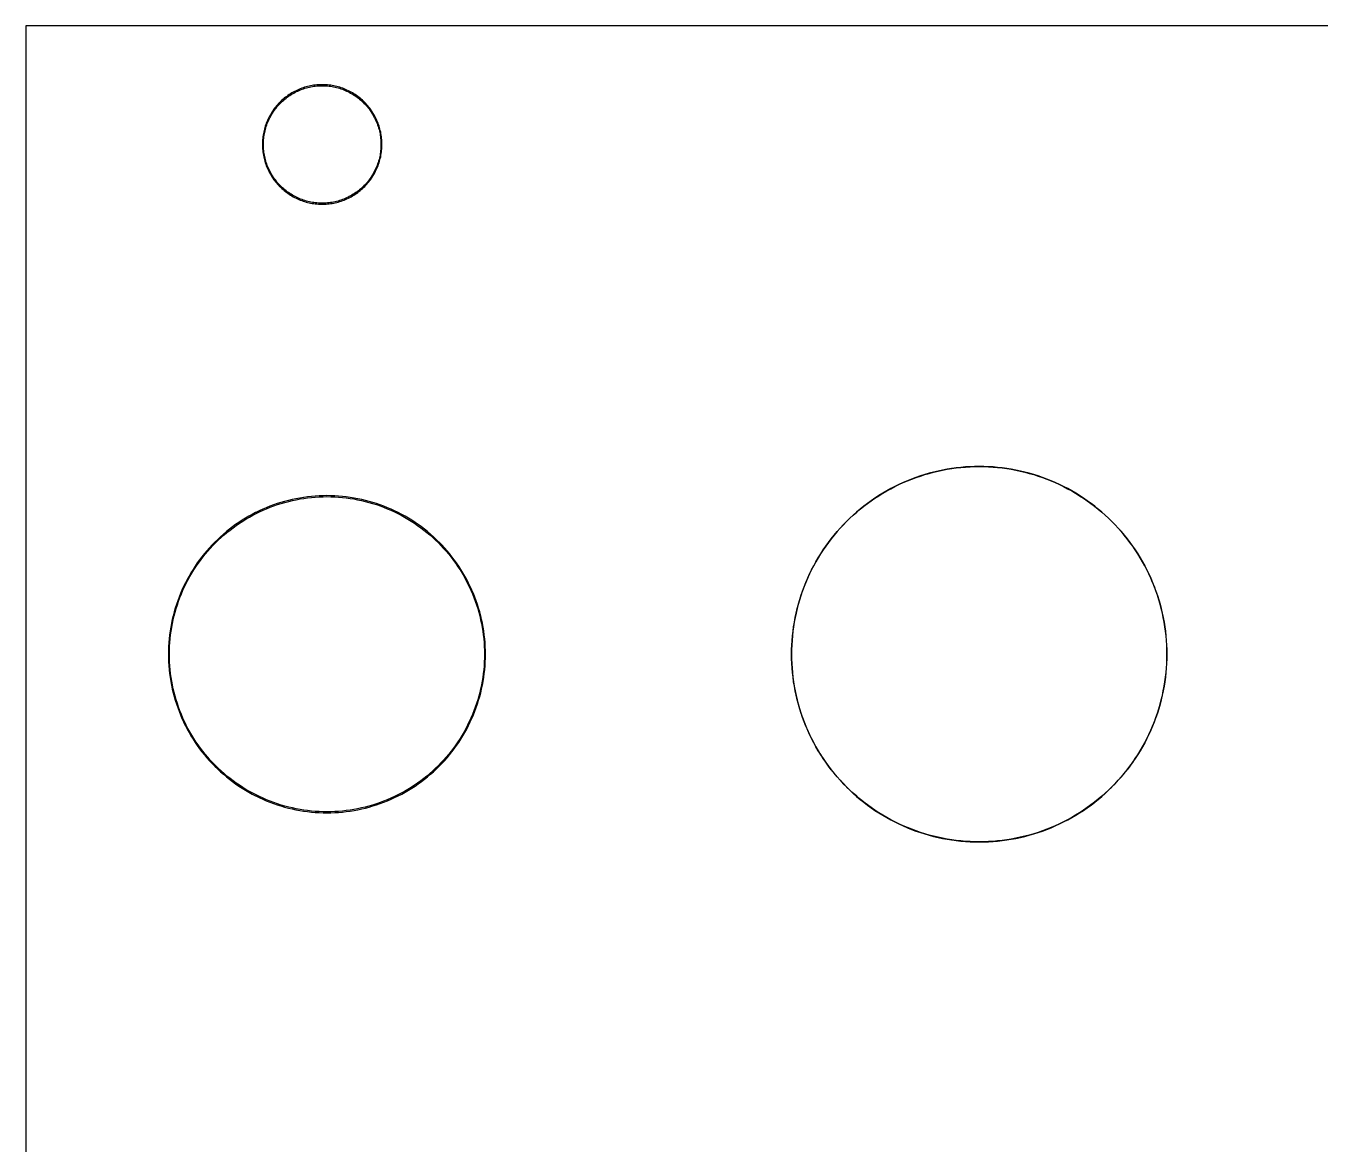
# Model space of a CAD drawing. Extents: x 2 to 124, y 0 to 129.
# Drawn here: x 2.36 to 35.12, y 100.52 to 128.82 of the extents above; entities that cross this region are included whole.
import ezdxf

# ---------------------------------------------------------------- set-up
doc = ezdxf.new("R2010")
doc.units = 0

msp = doc.modelspace()

# ---------------------------------------------------------------- linework, layer by layer
at = {"color": 5, "true_color": 0x0000ff}
msp.add_polyline3d([(123.94209, 0.3175, 0), (123.94209, 128.81762, 0), (2.36219, 128.81762, 0), (2.36219, 0.3175, 0), (123.94209, 0.3175, 0)], close=True, dxfattribs=at)
at = {"color": 34, "true_color": 0x008000}
for points in [[(2.3622, 0.3175, 0), (123.94209, 0.3175, 0), (123.94209, 128.81762, 0), (2.3622, 128.81762, 0), (2.3622, 0.3175, 0)], [(9.84275, 127.3302, 0), (9.80389, 127.32918, 0), (9.76503, 127.32715, 0), (9.72616, 127.3241, 0), (9.68756, 127.32004, 0), (9.64869, 127.31495, 0), (9.64476, 127.31433, 0), (9.60641, 127.30824, 0), (9.56805, 127.30113, 0), (9.52996, 127.29325, 0), (9.49211, 127.28411, 0), (9.45452, 127.2742, 0), (9.41718, 127.26328, 0), (9.3801, 127.25134, 0), (9.34327, 127.23839, 0), (9.30695, 127.22442, 0), (9.27088, 127.20969, 0), (9.23532, 127.19394, 0), (9.20001, 127.17743, 0), (9.16522, 127.1599, 0), (9.16168, 127.1581, 0), (9.12739, 127.13956, 0), (9.0936, 127.12025, 0), (9.06033, 127.09993, 0), (9.02755, 127.0791, 0), (8.99531, 127.05701, 0), (8.96355, 127.0344, 0), (8.93257, 127.01078, 0), (8.90234, 126.98639, 0), (8.87237, 126.96125, 0), (8.84341, 126.93559, 0), (8.81497, 126.90892, 0), (8.78728, 126.88149, 0), (8.78447, 126.87868, 0), (8.75755, 126.85049, 0), (8.73113, 126.82179, 0), (8.70573, 126.79232, 0), (8.68084, 126.76235, 0), (8.65696, 126.73162, 0), (8.63385, 126.70037, 0), (8.6115, 126.66837, 0), (8.59015, 126.63586, 0), (8.56933, 126.60284, 0), (8.54977, 126.56931, 0), (8.53072, 126.53527, 0), (8.51268, 126.50073, 0), (8.51089, 126.49719, 0), (8.49386, 126.46214, 0), (8.47761, 126.42658, 0), (8.46237, 126.39076, 0), (8.44815, 126.3547, 0), (8.43469, 126.31812, 0), (8.42224, 126.28104, 0), (8.41081, 126.24395, 0), (8.4004, 126.20636, 0), (8.391, 126.16877, 0), (8.38236, 126.13067, 0), (8.37473, 126.09231, 0), (8.36839, 126.05396, 0), (8.36777, 126.05004, 0), (8.36218, 126.01168, 0), (8.3576, 125.97282, 0), (8.35405, 125.93421, 0), (8.3515, 125.89535, 0), (8.34999, 125.85623, 0), (8.34948, 125.81737, 0), (8.34999, 125.77851, 0), (8.3515, 125.73939, 0), (8.35405, 125.70053, 0), (8.3576, 125.66192, 0), (8.36218, 125.62306, 0), (8.36777, 125.58471, 0), (8.36839, 125.58078, 0), (8.37473, 125.54243, 0), (8.38236, 125.50407, 0), (8.391, 125.46597, 0), (8.4004, 125.42838, 0), (8.41081, 125.39079, 0), (8.42224, 125.35371, 0), (8.43469, 125.31662, 0), (8.44815, 125.28005, 0), (8.46237, 125.24398, 0), (8.47761, 125.20816, 0), (8.49386, 125.1726, 0), (8.51089, 125.13755, 0), (8.51268, 125.13401, 0), (8.53072, 125.09947, 0), (8.54977, 125.06543, 0), (8.56933, 125.0319, 0), (8.59015, 124.99888, 0), (8.6115, 124.96637, 0), (8.63385, 124.93437, 0), (8.65696, 124.90313, 0), (8.68084, 124.87239, 0), (8.70573, 124.84242, 0), (8.73113, 124.81296, 0), (8.75755, 124.78425, 0), (8.78447, 124.75606, 0), (8.78728, 124.75325, 0), (8.81497, 124.72582, 0), (8.84341, 124.69915, 0), (8.87237, 124.67349, 0), (8.90234, 124.64835, 0), (8.93257, 124.62396, 0), (8.96355, 124.60034, 0), (8.99531, 124.57774, 0), (9.02755, 124.55564, 0), (9.06033, 124.53481, 0), (9.0936, 124.51449, 0), (9.12739, 124.49519, 0), (9.16168, 124.47664, 0), (9.16522, 124.47484, 0), (9.20001, 124.45731, 0), (9.23532, 124.4408, 0), (9.27088, 124.42506, 0), (9.30695, 124.41032, 0), (9.34327, 124.39635, 0), (9.3801, 124.3834, 0), (9.41718, 124.37146, 0), (9.45452, 124.36054, 0), (9.49211, 124.35063, 0), (9.52996, 124.34149, 0), (9.56805, 124.33362, 0), (9.60641, 124.3265, 0), (9.64476, 124.32041, 0), (9.64869, 124.31979, 0), (9.68756, 124.31471, 0), (9.72616, 124.31064, 0), (9.76503, 124.3076, 0), (9.80389, 124.30556, 0), (9.84275, 124.30455, 0), (9.88186, 124.30455, 0), (9.92073, 124.30556, 0), (9.95959, 124.3076, 0), (9.99845, 124.31064, 0), (10.03706, 124.31471, 0), (10.07592, 124.31979, 0), (10.07985, 124.32041, 0), (10.1182, 124.3265, 0), (10.15654, 124.33362, 0), (10.19464, 124.34149, 0), (10.2325, 124.35063, 0), (10.27009, 124.36054, 0), (10.30743, 124.37146, 0), (10.34451, 124.3834, 0), (10.38134, 124.39635, 0), (10.41766, 124.41032, 0), (10.45373, 124.42506, 0), (10.48929, 124.4408, 0), (10.5246, 124.45731, 0), (10.5594, 124.47484, 0), (10.56294, 124.47664, 0), (10.59723, 124.49519, 0), (10.63101, 124.51449, 0), (10.66428, 124.53481, 0), (10.69705, 124.55564, 0), (10.72931, 124.57774, 0), (10.76106, 124.60034, 0), (10.79205, 124.62396, 0), (10.82227, 124.64835, 0), (10.85224, 124.67349, 0), (10.8812, 124.69915, 0), (10.90965, 124.72582, 0), (10.93733, 124.75325, 0), (10.94014, 124.75606, 0), (10.96707, 124.78425, 0), (10.99348, 124.81296, 0), (11.01888, 124.84242, 0), (11.04378, 124.87239, 0), (11.06765, 124.90313, 0), (11.09077, 124.93437, 0), (11.11312, 124.96637, 0), (11.13445, 124.99888, 0), (11.15528, 125.0319, 0), (11.17484, 125.06543, 0), (11.19389, 125.09947, 0), (11.21192, 125.13401, 0), (11.21373, 125.13755, 0), (11.23075, 125.1726, 0), (11.247, 125.20816, 0), (11.26224, 125.24398, 0), (11.27647, 125.28005, 0), (11.28993, 125.31662, 0), (11.30237, 125.35371, 0), (11.3138, 125.39079, 0), (11.32422, 125.42838, 0), (11.33362, 125.46597, 0), (11.34225, 125.50407, 0), (11.34987, 125.54243, 0), (11.35622, 125.58078, 0), (11.35684, 125.58471, 0), (11.36243, 125.62306, 0), (11.367, 125.66192, 0), (11.37056, 125.70053, 0), (11.3731, 125.73939, 0), (11.37462, 125.77851, 0), (11.37513, 125.81737, 0), (11.37462, 125.85623, 0), (11.3731, 125.89535, 0), (11.37056, 125.93421, 0), (11.367, 125.97282, 0), (11.36243, 126.01168, 0), (11.35684, 126.05004, 0), (11.35622, 126.05396, 0), (11.34987, 126.09231, 0), (11.34225, 126.13067, 0), (11.33362, 126.16877, 0), (11.32422, 126.20636, 0), (11.3138, 126.24395, 0), (11.30237, 126.28104, 0), (11.28993, 126.31812, 0), (11.27647, 126.3547, 0), (11.26224, 126.39076, 0), (11.247, 126.42658, 0), (11.23075, 126.46214, 0), (11.21373, 126.49719, 0), (11.21192, 126.50073, 0), (11.19389, 126.53527, 0), (11.17484, 126.56931, 0), (11.15528, 126.60284, 0), (11.13445, 126.63586, 0), (11.11312, 126.66837, 0), (11.09077, 126.70037, 0), (11.06765, 126.73162, 0), (11.04378, 126.76235, 0), (11.01888, 126.79232, 0), (10.99348, 126.82179, 0), (10.96707, 126.85049, 0), (10.94014, 126.87868, 0), (10.93733, 126.88149, 0), (10.90965, 126.90892, 0), (10.8812, 126.93559, 0), (10.85224, 126.96125, 0), (10.82227, 126.98639, 0), (10.79205, 127.01078, 0), (10.76106, 127.0344, 0), (10.72931, 127.05701, 0), (10.69705, 127.0791, 0), (10.66428, 127.09993, 0), (10.63101, 127.12025, 0), (10.59723, 127.13956, 0), (10.56294, 127.1581, 0), (10.5594, 127.1599, 0), (10.5246, 127.17743, 0), (10.48929, 127.19394, 0), (10.45373, 127.20969, 0), (10.41766, 127.22442, 0), (10.38134, 127.23839, 0), (10.34451, 127.25134, 0), (10.30743, 127.26328, 0), (10.27009, 127.2742, 0), (10.2325, 127.28411, 0), (10.19464, 127.29325, 0), (10.15654, 127.30113, 0), (10.1182, 127.30824, 0), (10.07985, 127.31433, 0), (10.07592, 127.31495, 0), (10.03706, 127.32004, 0), (9.99845, 127.3241, 0), (9.95959, 127.32715, 0), (9.92073, 127.32918, 0), (9.88186, 127.3302, 0), (9.84275, 127.3302, 0)], [(9.95959, 124.33299, 0), (9.92073, 124.33096, 0), (9.88186, 124.32995, 0), (9.84275, 124.32995, 0), (9.80389, 124.33096, 0), (9.76503, 124.33299, 0), (9.72616, 124.33604, 0), (9.68756, 124.34011, 0), (9.64883, 124.34517, 0), (9.61426, 124.35066, 0), (9.57591, 124.35777, 0), (9.53781, 124.36565, 0), (9.49996, 124.37479, 0), (9.46237, 124.3847, 0), (9.42503, 124.39562, 0), (9.38795, 124.40756, 0), (9.35112, 124.42051, 0), (9.3148, 124.43448, 0), (9.27873, 124.44921, 0), (9.24316, 124.46496, 0), (9.20786, 124.48147, 0), (9.17603, 124.49751, 0), (9.14232, 124.51574, 0), (9.10853, 124.53504, 0), (9.07526, 124.55536, 0), (9.04249, 124.57619, 0), (9.01024, 124.59829, 0), (8.97849, 124.62089, 0), (8.9475, 124.64451, 0), (8.91727, 124.6689, 0), (8.8873, 124.69404, 0), (8.85834, 124.7197, 0), (8.8299, 124.74637, 0), (8.80455, 124.77148, 0), (8.7781, 124.79918, 0), (8.75168, 124.82789, 0), (8.72627, 124.85735, 0), (8.70139, 124.88732, 0), (8.67751, 124.91806, 0), (8.6544, 124.9493, 0), (8.63205, 124.9813, 0), (8.6107, 125.01381, 0), (8.58988, 125.04683, 0), (8.57032, 125.08036, 0), (8.55127, 125.1144, 0), (8.53453, 125.14645, 0), (8.51803, 125.18045, 0), (8.50177, 125.21601, 0), (8.48653, 125.25183, 0), (8.47231, 125.2879, 0), (8.45884, 125.32447, 0), (8.4464, 125.36156, 0), (8.43497, 125.39864, 0), (8.42455, 125.43623, 0), (8.41516, 125.47382, 0), (8.40652, 125.51192, 0), (8.39889, 125.55028, 0), (8.39296, 125.58614, 0), (8.38758, 125.62306, 0), (8.38301, 125.66192, 0), (8.37946, 125.70053, 0), (8.37692, 125.73939, 0), (8.37539, 125.77851, 0), (8.37487, 125.81737, 0), (8.37539, 125.85623, 0), (8.37692, 125.89535, 0), (8.37946, 125.93421, 0), (8.38301, 125.97282, 0), (8.38758, 126.01168, 0), (8.39295, 126.04852, 0), (8.39889, 126.08446, 0), (8.40652, 126.12282, 0), (8.41516, 126.16092, 0), (8.42455, 126.19851, 0), (8.43497, 126.2361, 0), (8.4464, 126.27319, 0), (8.45884, 126.31027, 0), (8.47231, 126.34685, 0), (8.48653, 126.38291, 0), (8.50177, 126.41873, 0), (8.51803, 126.45429, 0), (8.53453, 126.48829, 0), (8.55127, 126.52034, 0), (8.57032, 126.55438, 0), (8.58988, 126.58791, 0), (8.6107, 126.62093, 0), (8.63205, 126.65344, 0), (8.6544, 126.68544, 0), (8.67751, 126.71669, 0), (8.70139, 126.74742, 0), (8.72627, 126.77739, 0), (8.75168, 126.80686, 0), (8.7781, 126.83556, 0), (8.80455, 126.86326, 0), (8.8299, 126.88837, 0), (8.85834, 126.91504, 0), (8.8873, 126.9407, 0), (8.91727, 126.96584, 0), (8.9475, 126.99023, 0), (8.97849, 127.01385, 0), (9.01024, 127.03646, 0), (9.04249, 127.05855, 0), (9.07526, 127.07938, 0), (9.10853, 127.0997, 0), (9.14232, 127.11901, 0), (9.17602, 127.13723, 0), (9.20786, 127.15327, 0), (9.24316, 127.16978, 0), (9.27873, 127.18553, 0), (9.3148, 127.20026, 0), (9.35112, 127.21423, 0), (9.38795, 127.22718, 0), (9.42503, 127.23912, 0), (9.46237, 127.25004, 0), (9.49996, 127.25995, 0), (9.53781, 127.26909, 0), (9.57591, 127.27697, 0), (9.61426, 127.28408, 0), (9.64886, 127.28958, 0), (9.68756, 127.29464, 0), (9.72616, 127.2987, 0), (9.76503, 127.30175, 0), (9.80389, 127.30378, 0), (9.84275, 127.3048, 0), (9.88186, 127.3048, 0), (9.92073, 127.30378, 0), (9.95959, 127.30175, 0), (9.99845, 127.2987, 0), (10.03706, 127.29464, 0), (10.07575, 127.28958, 0), (10.11035, 127.28408, 0), (10.1487, 127.27697, 0), (10.1868, 127.26909, 0), (10.22465, 127.25995, 0), (10.26224, 127.25004, 0), (10.29958, 127.23912, 0), (10.33666, 127.22718, 0), (10.37349, 127.21423, 0), (10.40982, 127.20026, 0), (10.44588, 127.18553, 0), (10.48143, 127.16978, 0), (10.51675, 127.15327, 0), (10.54873, 127.13716, 0), (10.5823, 127.11901, 0), (10.61608, 127.0997, 0), (10.64935, 127.07938, 0), (10.68212, 127.05855, 0), (10.71438, 127.03646, 0), (10.74613, 127.01385, 0), (10.77712, 126.99023, 0), (10.80734, 126.96584, 0), (10.83731, 126.9407, 0), (10.86627, 126.91504, 0), (10.89472, 126.88837, 0), (10.92004, 126.86327, 0), (10.94652, 126.83556, 0), (10.97293, 126.80686, 0), (10.99833, 126.77739, 0), (11.02323, 126.74742, 0), (11.0471, 126.71669, 0), (11.07022, 126.68544, 0), (11.09257, 126.65344, 0), (11.1139, 126.62093, 0), (11.13473, 126.58791, 0), (11.15429, 126.55438, 0), (11.17334, 126.52034, 0), (11.19021, 126.48802, 0), (11.20659, 126.45429, 0), (11.22284, 126.41873, 0), (11.23808, 126.38291, 0), (11.25231, 126.34685, 0), (11.26577, 126.31027, 0), (11.27822, 126.27319, 0), (11.28965, 126.2361, 0), (11.30006, 126.19851, 0), (11.30946, 126.16092, 0), (11.31809, 126.12282, 0), (11.32571, 126.08446, 0), (11.33167, 126.04849, 0), (11.33703, 126.01168, 0), (11.3416, 125.97282, 0), (11.34516, 125.93421, 0), (11.3477, 125.89535, 0), (11.34922, 125.85623, 0), (11.34973, 125.81737, 0), (11.34922, 125.77851, 0), (11.3477, 125.73939, 0), (11.34516, 125.70053, 0), (11.3416, 125.66192, 0), (11.33703, 125.62306, 0), (11.33165, 125.58618, 0), (11.32571, 125.55028, 0), (11.31809, 125.51192, 0), (11.30946, 125.47382, 0), (11.30006, 125.43623, 0), (11.28965, 125.39864, 0), (11.27822, 125.36156, 0), (11.26577, 125.32447, 0), (11.25231, 125.2879, 0), (11.23808, 125.25183, 0), (11.22284, 125.21601, 0), (11.20659, 125.18045, 0), (11.19021, 125.14672, 0), (11.17334, 125.1144, 0), (11.15429, 125.08036, 0), (11.13473, 125.04683, 0), (11.1139, 125.01381, 0), (11.09257, 124.9813, 0), (11.07022, 124.9493, 0), (11.0471, 124.91806, 0), (11.02323, 124.88732, 0), (10.99833, 124.85735, 0), (10.97293, 124.82789, 0), (10.94652, 124.79918, 0), (10.92004, 124.77147, 0), (10.89472, 124.74637, 0), (10.86627, 124.7197, 0), (10.83731, 124.69404, 0), (10.80734, 124.6689, 0), (10.77712, 124.64451, 0), (10.74613, 124.62089, 0), (10.71438, 124.59829, 0), (10.68212, 124.57619, 0), (10.64935, 124.55536, 0), (10.61608, 124.53504, 0), (10.5823, 124.51574, 0), (10.54873, 124.49758, 0), (10.51675, 124.48147, 0), (10.48143, 124.46496, 0), (10.44588, 124.44921, 0), (10.40982, 124.43448, 0), (10.37349, 124.42051, 0), (10.33666, 124.40756, 0), (10.29958, 124.39562, 0), (10.26224, 124.3847, 0), (10.22465, 124.37479, 0), (10.1868, 124.36565, 0), (10.1487, 124.35777, 0), (10.11035, 124.35066, 0), (10.07578, 124.34517, 0), (10.03706, 124.34011, 0), (9.99845, 124.33604, 0), (9.95959, 124.33299, 0)], [(26.37561, 117.66727, 0), (26.25902, 117.66296, 0), (26.14269, 117.65584, 0), (26.02661, 117.64594, 0), (25.91079, 117.63298, 0), (25.79522, 117.61749, 0), (25.79483, 117.61743, 0), (25.68018, 117.59895, 0), (25.68016, 117.59895, 0), (25.67976, 117.59888, 0), (25.56521, 117.57755, 0), (25.45116, 117.55342, 0), (25.33763, 117.52649, 0), (25.22485, 117.49678, 0), (25.11284, 117.46426, 0), (25.00184, 117.42896, 0), (24.8916, 117.39111, 0), (24.78238, 117.35047, 0), (24.67392, 117.30704, 0), (24.56699, 117.26132, 0), (24.46082, 117.2128, 0), (24.35617, 117.1615, 0), (24.35582, 117.16132, 0), (24.25218, 117.10772, 0), (24.15008, 117.05133, 0), (24.04949, 116.99266, 0), (23.95018, 116.9317, 0), (23.85239, 116.86795, 0), (23.75638, 116.80216, 0), (23.66189, 116.73383, 0), (23.56918, 116.66322, 0), (23.47799, 116.59032, 0), (23.38884, 116.51539, 0), (23.30146, 116.43818, 0), (23.21612, 116.35868, 0), (23.13255, 116.2774, 0), (23.13227, 116.27712, 0), (23.05099, 116.19355, 0), (22.97149, 116.10821, 0), (22.89427, 116.02083, 0), (22.81934, 115.93168, 0), (22.74645, 115.84049, 0), (22.67583, 115.74778, 0), (22.60751, 115.65329, 0), (22.54172, 115.55728, 0), (22.47797, 115.45949, 0), (22.41701, 115.36018, 0), (22.35833, 115.25959, 0), (22.30195, 115.15748, 0), (22.30177, 115.15713, 0), (22.24835, 115.05385, 0), (22.24817, 115.0535, 0), (22.19686, 114.94885, 0), (22.14835, 114.84268, 0), (22.10263, 114.73574, 0), (22.0592, 114.62729, 0), (22.01856, 114.51807, 0), (21.98071, 114.40783, 0), (21.9454, 114.29683, 0), (21.91289, 114.18482, 0), (21.88317, 114.07204, 0), (21.85625, 113.9585, 0), (21.83212, 113.84446, 0), (21.81078, 113.7299, 0), (21.81072, 113.72951, 0), (21.79224, 113.61484, 0), (21.79218, 113.61445, 0), (21.77669, 113.49888, 0), (21.76373, 113.38305, 0), (21.75382, 113.26698, 0), (21.74671, 113.15064, 0), (21.74239, 113.03406, 0), (21.74087, 112.91747, 0), (21.74239, 112.80089, 0), (21.74671, 112.6843, 0), (21.75382, 112.56797, 0), (21.76373, 112.45189, 0), (21.77669, 112.33607, 0), (21.79218, 112.2205, 0), (21.79224, 112.2201, 0), (21.81078, 112.10504, 0), (21.83212, 111.99049, 0), (21.85625, 111.87644, 0), (21.88317, 111.7629, 0), (21.91289, 111.65013, 0), (21.9454, 111.53811, 0), (21.98071, 111.42712, 0), (22.01856, 111.31688, 0), (22.0592, 111.20766, 0), (22.10263, 111.0992, 0), (22.14835, 110.99227, 0), (22.19686, 110.8861, 0), (22.19704, 110.88574, 0), (22.24817, 110.78145, 0), (22.24835, 110.78109, 0), (22.30195, 110.67746, 0), (22.35833, 110.57535, 0), (22.41701, 110.47477, 0), (22.47797, 110.37546, 0), (22.54172, 110.27767, 0), (22.60751, 110.18165, 0), (22.67583, 110.08717, 0), (22.74645, 109.99446, 0), (22.81934, 109.90327, 0), (22.89427, 109.81412, 0), (22.97149, 109.72674, 0), (23.05099, 109.6414, 0), (23.13227, 109.55783, 0), (23.13255, 109.55755, 0), (23.21612, 109.47627, 0), (23.30146, 109.39677, 0), (23.38884, 109.31955, 0), (23.47799, 109.24462, 0), (23.56918, 109.17172, 0), (23.66189, 109.10111, 0), (23.75638, 109.03279, 0), (23.85239, 108.967, 0), (23.95018, 108.90325, 0), (24.04949, 108.84229, 0), (24.15008, 108.78361, 0), (24.25218, 108.72722, 0), (24.35582, 108.67363, 0), (24.35617, 108.67345, 0), (24.46082, 108.62214, 0), (24.56699, 108.57363, 0), (24.67392, 108.52791, 0), (24.78238, 108.48447, 0), (24.8916, 108.44383, 0), (25.00184, 108.40599, 0), (25.11284, 108.37068, 0), (25.22485, 108.33817, 0), (25.33763, 108.30845, 0), (25.45116, 108.28153, 0), (25.56521, 108.2574, 0), (25.67976, 108.23606, 0), (25.79483, 108.21752, 0), (25.79522, 108.21746, 0), (25.91079, 108.20196, 0), (26.02661, 108.18901, 0), (26.14269, 108.1791, 0), (26.25902, 108.17199, 0), (26.37561, 108.16767, 0), (26.49219, 108.16615, 0), (26.60878, 108.16767, 0), (26.72537, 108.17199, 0), (26.8417, 108.1791, 0), (26.95778, 108.18901, 0), (27.0736, 108.20196, 0), (27.18917, 108.21746, 0), (27.18956, 108.21752, 0), (27.30463, 108.23606, 0), (27.41918, 108.2574, 0), (27.53323, 108.28153, 0), (27.64676, 108.30845, 0), (27.75954, 108.33817, 0), (27.87155, 108.37068, 0), (27.98255, 108.40599, 0), (28.09279, 108.44383, 0), (28.20201, 108.48447, 0), (28.31047, 108.52791, 0), (28.4174, 108.57363, 0), (28.52357, 108.62214, 0), (28.62822, 108.67345, 0), (28.62857, 108.67363, 0), (28.73221, 108.72722, 0), (28.83431, 108.78361, 0), (28.9349, 108.84229, 0), (29.03421, 108.90325, 0), (29.132, 108.967, 0), (29.22801, 109.03279, 0), (29.3225, 109.10111, 0), (29.41521, 109.17172, 0), (29.5064, 109.24462, 0), (29.59555, 109.31955, 0), (29.68293, 109.39677, 0), (29.76827, 109.47627, 0), (29.85184, 109.55755, 0), (29.85212, 109.55783, 0), (29.9334, 109.6414, 0), (30.0129, 109.72674, 0), (30.09012, 109.81412, 0), (30.16505, 109.90327, 0), (30.23794, 109.99446, 0), (30.30856, 110.08717, 0), (30.37688, 110.18165, 0), (30.44267, 110.27767, 0), (30.50642, 110.37546, 0), (30.56738, 110.47477, 0), (30.62606, 110.57535, 0), (30.68244, 110.67746, 0), (30.73604, 110.78109, 0), (30.73622, 110.78145, 0), (30.78735, 110.88574, 0), (30.78753, 110.8861, 0), (30.83604, 110.99227, 0), (30.88176, 111.0992, 0), (30.92519, 111.20766, 0), (30.96583, 111.31688, 0), (31.00368, 111.42712, 0), (31.03899, 111.53811, 0), (31.0715, 111.65013, 0), (31.10122, 111.7629, 0), (31.12814, 111.87644, 0), (31.15227, 111.99049, 0), (31.17361, 112.10504, 0), (31.19215, 112.2201, 0), (31.19221, 112.2205, 0), (31.20771, 112.33607, 0), (31.22066, 112.45189, 0), (31.23057, 112.56797, 0), (31.23768, 112.6843, 0), (31.242, 112.80089, 0), (31.24352, 112.91747, 0), (31.242, 113.03406, 0), (31.23768, 113.15064, 0), (31.23057, 113.26698, 0), (31.22066, 113.38305, 0), (31.20771, 113.49888, 0), (31.19221, 113.61445, 0), (31.19215, 113.61484, 0), (31.17367, 113.72951, 0), (31.17361, 113.7299, 0), (31.15227, 113.84446, 0), (31.12814, 113.9585, 0), (31.10122, 114.07204, 0), (31.0715, 114.18482, 0), (31.03899, 114.29683, 0), (31.00368, 114.40783, 0), (30.96583, 114.51807, 0), (30.92519, 114.62729, 0), (30.88176, 114.73574, 0), (30.83604, 114.84268, 0), (30.78753, 114.94885, 0), (30.73622, 115.0535, 0), (30.73604, 115.05385, 0), (30.68262, 115.15713, 0), (30.68244, 115.15748, 0), (30.62606, 115.25959, 0), (30.56738, 115.36018, 0), (30.50642, 115.45949, 0), (30.44267, 115.55728, 0), (30.37688, 115.65329, 0), (30.30856, 115.74778, 0), (30.23794, 115.84049, 0), (30.16505, 115.93168, 0), (30.09012, 116.02083, 0), (30.0129, 116.10821, 0), (29.9334, 116.19355, 0), (29.85212, 116.27712, 0), (29.85184, 116.2774, 0), (29.76827, 116.35868, 0), (29.68293, 116.43818, 0), (29.59555, 116.51539, 0), (29.5064, 116.59032, 0), (29.41521, 116.66322, 0), (29.3225, 116.73383, 0), (29.22801, 116.80216, 0), (29.132, 116.86795, 0), (29.03421, 116.9317, 0), (28.9349, 116.99266, 0), (28.83431, 117.05133, 0), (28.73221, 117.10772, 0), (28.62857, 117.16132, 0), (28.62822, 117.1615, 0), (28.52357, 117.2128, 0), (28.4174, 117.26132, 0), (28.31047, 117.30704, 0), (28.20201, 117.35047, 0), (28.09279, 117.39111, 0), (27.98255, 117.42896, 0), (27.87155, 117.46426, 0), (27.75954, 117.49678, 0), (27.64676, 117.52649, 0), (27.53323, 117.55342, 0), (27.41918, 117.57755, 0), (27.30463, 117.59888, 0), (27.30423, 117.59895, 0), (27.30421, 117.59895, 0), (27.18956, 117.61743, 0), (27.18917, 117.61749, 0), (27.0736, 117.63298, 0), (26.95778, 117.64594, 0), (26.8417, 117.65584, 0), (26.72537, 117.66296, 0), (26.60878, 117.66727, 0), (26.49219, 117.6688, 0), (26.37561, 117.66727, 0)], [(26.72537, 108.17453, 0), (26.60878, 108.17021, 0), (26.49219, 108.16869, 0), (26.37561, 108.17021, 0), (26.25902, 108.17453, 0), (26.14269, 108.18164, 0), (26.02661, 108.19155, 0), (25.91079, 108.2045, 0), (25.79522, 108.22, 0), (25.7952, 108.22, 0), (25.68055, 108.23848, 0), (25.566, 108.25981, 0), (25.45195, 108.28394, 0), (25.33841, 108.31087, 0), (25.22564, 108.34058, 0), (25.11362, 108.3731, 0), (25.00262, 108.4084, 0), (24.89239, 108.44625, 0), (24.78317, 108.48689, 0), (24.67471, 108.53032, 0), (24.56778, 108.57604, 0), (24.4616, 108.62456, 0), (24.357, 108.67584, 0), (24.25368, 108.72928, 0), (24.15157, 108.78567, 0), (24.05099, 108.84434, 0), (23.95167, 108.9053, 0), (23.85388, 108.96905, 0), (23.75788, 109.03483, 0), (23.75787, 109.03484, 0), (23.66338, 109.10317, 0), (23.57068, 109.17377, 0), (23.57067, 109.17378, 0), (23.47949, 109.24668, 0), (23.39033, 109.32161, 0), (23.30296, 109.39882, 0), (23.21761, 109.47832, 0), (23.13419, 109.55946, 0), (23.05305, 109.64289, 0), (22.97354, 109.72823, 0), (22.89633, 109.81561, 0), (22.8214, 109.90476, 0), (22.7485, 109.99595, 0), (22.67789, 110.08866, 0), (22.60956, 110.18315, 0), (22.54378, 110.27916, 0), (22.48002, 110.37695, 0), (22.41906, 110.47626, 0), (22.36039, 110.57685, 0), (22.304, 110.67896, 0), (22.25048, 110.78246, 0), (22.19928, 110.88688, 0), (22.15076, 110.99305, 0), (22.10504, 111.09999, 0), (22.06161, 111.20845, 0), (22.02097, 111.31767, 0), (21.98312, 111.4279, 0), (21.94782, 111.5389, 0), (21.91531, 111.65091, 0), (21.88559, 111.76369, 0), (21.85866, 111.87723, 0), (21.83453, 111.99127, 0), (21.8132, 112.10583, 0), (21.79472, 112.2205, 0), (21.77923, 112.33607, 0), (21.76627, 112.45189, 0), (21.75637, 112.56797, 0), (21.74925, 112.6843, 0), (21.74494, 112.80089, 0), (21.74341, 112.91747, 0), (21.74494, 113.03406, 0), (21.74925, 113.15064, 0), (21.75637, 113.26698, 0), (21.76627, 113.38305, 0), (21.77923, 113.49888, 0), (21.79471, 113.61435, 0), (21.8132, 113.72912, 0), (21.83453, 113.84367, 0), (21.85866, 113.95772, 0), (21.88559, 114.07126, 0), (21.91531, 114.18403, 0), (21.94782, 114.29605, 0), (21.98312, 114.40704, 0), (22.02097, 114.51728, 0), (22.06161, 114.6265, 0), (22.10504, 114.73496, 0), (22.15076, 114.84189, 0), (22.19928, 114.94806, 0), (22.25057, 115.05267, 0), (22.304, 115.15599, 0), (22.36039, 115.2581, 0), (22.41906, 115.35868, 0), (22.48002, 115.458, 0), (22.54378, 115.55579, 0), (22.60956, 115.6518, 0), (22.67789, 115.74629, 0), (22.7485, 115.839, 0), (22.8214, 115.93018, 0), (22.89633, 116.01934, 0), (22.97354, 116.10671, 0), (23.05305, 116.19206, 0), (23.13419, 116.27548, 0), (23.21761, 116.35662, 0), (23.30296, 116.43612, 0), (23.39033, 116.51334, 0), (23.47949, 116.58827, 0), (23.57067, 116.66117, 0), (23.66338, 116.73178, 0), (23.75787, 116.80011, 0), (23.85388, 116.86589, 0), (23.95167, 116.92965, 0), (24.05099, 116.99061, 0), (24.15157, 117.04928, 0), (24.25368, 117.10567, 0), (24.35696, 117.15908, 0), (24.4616, 117.21039, 0), (24.56778, 117.2589, 0), (24.67471, 117.30462, 0), (24.78317, 117.34806, 0), (24.89239, 117.3887, 0), (25.00262, 117.42654, 0), (25.11362, 117.46185, 0), (25.22564, 117.49436, 0), (25.33841, 117.52408, 0), (25.45195, 117.551, 0), (25.566, 117.57513, 0), (25.68055, 117.59647, 0), (25.79532, 117.61496, 0), (25.91079, 117.63044, 0), (26.02661, 117.6434, 0), (26.14269, 117.6533, 0), (26.25902, 117.66041, 0), (26.37561, 117.66473, 0), (26.49219, 117.66626, 0), (26.60878, 117.66473, 0), (26.72537, 117.66041, 0), (26.8417, 117.6533, 0), (26.95778, 117.6434, 0), (27.0736, 117.63044, 0), (27.18907, 117.61496, 0), (27.30384, 117.59647, 0), (27.41839, 117.57513, 0), (27.53244, 117.551, 0), (27.64598, 117.52408, 0), (27.75875, 117.49436, 0), (27.87077, 117.46185, 0), (27.98177, 117.42654, 0), (28.092, 117.3887, 0), (28.20122, 117.34806, 0), (28.30968, 117.30462, 0), (28.41661, 117.2589, 0), (28.52279, 117.21039, 0), (28.62743, 117.15908, 0), (28.73071, 117.10567, 0), (28.83282, 117.04928, 0), (28.9334, 116.99061, 0), (29.03272, 116.92965, 0), (29.13051, 116.86589, 0), (29.22652, 116.80011, 0), (29.32101, 116.73178, 0), (29.41372, 116.66117, 0), (29.5049, 116.58827, 0), (29.59406, 116.51334, 0), (29.68143, 116.43612, 0), (29.76678, 116.35662, 0), (29.8502, 116.27548, 0), (29.93134, 116.19206, 0), (30.01085, 116.10671, 0), (30.08806, 116.01934, 0), (30.16299, 115.93018, 0), (30.23589, 115.839, 0), (30.3065, 115.74629, 0), (30.37483, 115.6518, 0), (30.44061, 115.55579, 0), (30.50437, 115.458, 0), (30.56533, 115.35868, 0), (30.624, 115.2581, 0), (30.68039, 115.15599, 0), (30.73382, 115.05267, 0), (30.78511, 114.94806, 0), (30.83363, 114.84189, 0), (30.87935, 114.73496, 0), (30.92278, 114.6265, 0), (30.96342, 114.51728, 0), (31.00127, 114.40704, 0), (31.03657, 114.29605, 0), (31.06908, 114.18403, 0), (31.0988, 114.07126, 0), (31.12573, 113.95772, 0), (31.14986, 113.84367, 0), (31.17119, 113.72912, 0), (31.18968, 113.61435, 0), (31.20516, 113.49888, 0), (31.21812, 113.38305, 0), (31.22802, 113.26698, 0), (31.23514, 113.15064, 0), (31.23945, 113.03406, 0), (31.24098, 112.91747, 0), (31.23945, 112.80089, 0), (31.23514, 112.6843, 0), (31.22802, 112.56797, 0), (31.21812, 112.45189, 0), (31.20516, 112.33607, 0), (31.18967, 112.2205, 0), (31.17119, 112.10583, 0), (31.14986, 111.99127, 0), (31.12573, 111.87723, 0), (31.0988, 111.76369, 0), (31.06908, 111.65091, 0), (31.03657, 111.5389, 0), (31.00127, 111.4279, 0), (30.96342, 111.31767, 0), (30.92278, 111.20845, 0), (30.87935, 111.09999, 0), (30.83363, 110.99305, 0), (30.78511, 110.88688, 0), (30.73391, 110.78246, 0), (30.68039, 110.67896, 0), (30.624, 110.57685, 0), (30.56533, 110.47626, 0), (30.50437, 110.37695, 0), (30.44061, 110.27916, 0), (30.37483, 110.18315, 0), (30.3065, 110.08866, 0), (30.23589, 109.99595, 0), (30.16299, 109.90476, 0), (30.08806, 109.81561, 0), (30.01085, 109.72823, 0), (29.93134, 109.64289, 0), (29.8502, 109.55946, 0), (29.76678, 109.47832, 0), (29.68143, 109.39882, 0), (29.59406, 109.32161, 0), (29.5049, 109.24668, 0), (29.41372, 109.17378, 0), (29.41371, 109.17377, 0), (29.32101, 109.10317, 0), (29.22652, 109.03484, 0), (29.22651, 109.03483, 0), (29.13051, 108.96905, 0), (29.03272, 108.9053, 0), (28.9334, 108.84434, 0), (28.83282, 108.78567, 0), (28.73071, 108.72928, 0), (28.62739, 108.67584, 0), (28.52279, 108.62456, 0), (28.41661, 108.57604, 0), (28.30968, 108.53032, 0), (28.20122, 108.48689, 0), (28.092, 108.44625, 0), (27.98177, 108.4084, 0), (27.87077, 108.3731, 0), (27.75875, 108.34058, 0), (27.64598, 108.31087, 0), (27.53244, 108.28394, 0), (27.41839, 108.25981, 0), (27.30384, 108.23848, 0), (27.18919, 108.22, 0), (27.18917, 108.22, 0), (27.0736, 108.2045, 0), (26.95778, 108.19155, 0), (26.8417, 108.18164, 0), (26.72537, 108.17453, 0)], [(9.88415, 116.92889, 0), (9.78585, 116.92534, 0), (9.68806, 116.91924, 0), (9.59002, 116.91086, 0), (9.49248, 116.90019, 0), (9.3952, 116.88698, 0), (9.39128, 116.88636, 0), (9.29449, 116.87062, 0), (9.19797, 116.85258, 0), (9.10197, 116.83226, 0), (9.00647, 116.80966, 0), (8.91147, 116.78476, 0), (8.81724, 116.75733, 0), (8.7235, 116.72761, 0), (8.6308, 116.69561, 0), (8.5386, 116.66157, 0), (8.44767, 116.625, 0), (8.35723, 116.58639, 0), (8.26809, 116.5455, 0), (8.17995, 116.50232, 0), (8.17641, 116.50051, 0), (8.08902, 116.4553, 0), (8.00318, 116.40806, 0), (7.91835, 116.35878, 0), (7.83478, 116.30722, 0), (7.75248, 116.25362, 0), (7.67146, 116.198, 0), (7.59196, 116.14059, 0), (7.51372, 116.08116, 0), (7.43727, 116.01969, 0), (7.36209, 115.9567, 0), (7.28843, 115.89142, 0), (7.21654, 115.82462, 0), (7.14619, 115.75629, 0), (7.14338, 115.75348, 0), (7.07505, 115.68312, 0), (7.00825, 115.61124, 0), (6.94297, 115.53758, 0), (6.87998, 115.4624, 0), (6.81851, 115.38594, 0), (6.75907, 115.30771, 0), (6.70167, 115.22821, 0), (6.64604, 115.14718, 0), (6.59245, 115.06489, 0), (6.54089, 114.98132, 0), (6.49161, 114.89649, 0), (6.44437, 114.81063, 0), (6.39916, 114.72326, 0), (6.39735, 114.71972, 0), (6.35417, 114.63158, 0), (6.31328, 114.54243, 0), (6.27467, 114.452, 0), (6.23809, 114.36107, 0), (6.20406, 114.26887, 0), (6.17205, 114.17616, 0), (6.14234, 114.08243, 0), (6.1149, 113.9882, 0), (6.09001, 113.8932, 0), (6.06741, 113.7977, 0), (6.04709, 113.70169, 0), (6.02905, 113.60517, 0), (6.0133, 113.50839, 0), (6.01268, 113.50447, 0), (5.99948, 113.40719, 0), (5.98881, 113.30965, 0), (5.98043, 113.21161, 0), (5.97433, 113.11381, 0), (5.97077, 113.01552, 0), (5.9695, 112.91747, 0), (5.97077, 112.81943, 0), (5.97433, 112.72113, 0), (5.98043, 112.62334, 0), (5.98881, 112.5253, 0), (5.99948, 112.42776, 0), (6.01268, 112.33048, 0), (6.0133, 112.32655, 0), (6.02905, 112.22978, 0), (6.04709, 112.13326, 0), (6.06741, 112.03725, 0), (6.09001, 111.94174, 0), (6.1149, 111.84675, 0), (6.14234, 111.75251, 0), (6.17205, 111.65879, 0), (6.20406, 111.56608, 0), (6.23809, 111.47388, 0), (6.27467, 111.38294, 0), (6.31328, 111.29252, 0), (6.35417, 111.20337, 0), (6.39735, 111.11523, 0), (6.39916, 111.11169, 0), (6.44437, 111.02431, 0), (6.49161, 110.93846, 0), (6.54089, 110.85362, 0), (6.59245, 110.77006, 0), (6.64604, 110.68776, 0), (6.64605, 110.68775, 0), (6.70167, 110.60674, 0), (6.75907, 110.52723, 0), (6.81851, 110.449, 0), (6.87998, 110.37255, 0), (6.94297, 110.29736, 0), (7.00825, 110.2237, 0), (7.07505, 110.15182, 0), (7.14338, 110.08146, 0), (7.14619, 110.07865, 0), (7.21654, 110.01033, 0), (7.28843, 109.94353, 0), (7.36209, 109.87825, 0), (7.43727, 109.81526, 0), (7.51372, 109.75379, 0), (7.59196, 109.69435, 0), (7.67146, 109.63695, 0), (7.75248, 109.58132, 0), (7.83478, 109.52773, 0), (7.91835, 109.47617, 0), (8.00318, 109.42689, 0), (8.08902, 109.37965, 0), (8.17641, 109.33443, 0), (8.17995, 109.33263, 0), (8.26809, 109.28945, 0), (8.35723, 109.24856, 0), (8.44767, 109.20995, 0), (8.5386, 109.17337, 0), (8.6308, 109.13934, 0), (8.7235, 109.10733, 0), (8.81724, 109.07761, 0), (8.91147, 109.05018, 0), (9.00647, 109.02529, 0), (9.10197, 109.00268, 0), (9.19797, 108.98236, 0), (9.29449, 108.96433, 0), (9.39128, 108.94858, 0), (9.3952, 108.94796, 0), (9.49248, 108.93475, 0), (9.59002, 108.92409, 0), (9.68806, 108.9157, 0), (9.78585, 108.90961, 0), (9.88415, 108.90605, 0), (9.9822, 108.90478, 0), (10.08024, 108.90605, 0), (10.17854, 108.90961, 0), (10.27633, 108.9157, 0), (10.37437, 108.92409, 0), (10.4719, 108.93475, 0), (10.56919, 108.94796, 0), (10.57311, 108.94858, 0), (10.66989, 108.96433, 0), (10.76641, 108.98236, 0), (10.86242, 109.00268, 0), (10.95792, 109.02529, 0), (11.05292, 109.05018, 0), (11.14715, 109.07761, 0), (11.24088, 109.10733, 0), (11.33359, 109.13934, 0), (11.42579, 109.17337, 0), (11.51672, 109.20995, 0), (11.60715, 109.24856, 0), (11.6963, 109.28945, 0), (11.78444, 109.33263, 0), (11.78798, 109.33443, 0), (11.87536, 109.37965, 0), (11.96121, 109.42689, 0), (12.04604, 109.47617, 0), (12.12961, 109.52773, 0), (12.21191, 109.58132, 0), (12.29293, 109.63695, 0), (12.37243, 109.69435, 0), (12.45067, 109.75379, 0), (12.52712, 109.81526, 0), (12.6023, 109.87825, 0), (12.67596, 109.94353, 0), (12.74785, 110.01033, 0), (12.8182, 110.07865, 0), (12.82101, 110.08146, 0), (12.88934, 110.15182, 0), (12.95614, 110.2237, 0), (13.02142, 110.29736, 0), (13.08441, 110.37255, 0), (13.14588, 110.449, 0), (13.20532, 110.52723, 0), (13.26272, 110.60674, 0), (13.31834, 110.68775, 0), (13.31835, 110.68776, 0), (13.37194, 110.77006, 0), (13.4235, 110.85362, 0), (13.47278, 110.93846, 0), (13.52002, 111.02431, 0), (13.56523, 111.11169, 0), (13.56704, 111.11523, 0), (13.61022, 111.20337, 0), (13.65111, 111.29252, 0), (13.68972, 111.38294, 0), (13.7263, 111.47388, 0), (13.76033, 111.56608, 0), (13.79234, 111.65879, 0), (13.82205, 111.75251, 0), (13.84949, 111.84675, 0), (13.87438, 111.94174, 0), (13.89698, 112.03725, 0), (13.9173, 112.13326, 0), (13.93534, 112.22978, 0), (13.95109, 112.32655, 0), (13.95171, 112.33048, 0), (13.96492, 112.42776, 0), (13.97558, 112.5253, 0), (13.98397, 112.62334, 0), (13.99006, 112.72113, 0), (13.99362, 112.81943, 0), (13.99489, 112.91747, 0), (13.99362, 113.01552, 0), (13.99006, 113.11381, 0), (13.98397, 113.21161, 0), (13.97558, 113.30965, 0), (13.96492, 113.40719, 0), (13.95171, 113.50447, 0), (13.95109, 113.50839, 0), (13.93534, 113.60517, 0), (13.9173, 113.70169, 0), (13.89698, 113.7977, 0), (13.87438, 113.8932, 0), (13.84949, 113.9882, 0), (13.82205, 114.08243, 0), (13.79234, 114.17616, 0), (13.76033, 114.26887, 0), (13.7263, 114.36107, 0), (13.68972, 114.452, 0), (13.65111, 114.54243, 0), (13.61022, 114.63158, 0), (13.56704, 114.71972, 0), (13.56523, 114.72326, 0), (13.52002, 114.81063, 0), (13.47278, 114.89649, 0), (13.4235, 114.98132, 0), (13.37194, 115.06489, 0), (13.31835, 115.14718, 0), (13.26272, 115.22821, 0), (13.20532, 115.30771, 0), (13.14588, 115.38594, 0), (13.08441, 115.4624, 0), (13.02142, 115.53758, 0), (12.95614, 115.61124, 0), (12.88934, 115.68312, 0), (12.82101, 115.75348, 0), (12.8182, 115.75629, 0), (12.74785, 115.82462, 0), (12.67596, 115.89142, 0), (12.6023, 115.9567, 0), (12.52712, 116.01969, 0), (12.45067, 116.08116, 0), (12.37243, 116.14059, 0), (12.29293, 116.198, 0), (12.21191, 116.25362, 0), (12.12961, 116.30722, 0), (12.04604, 116.35878, 0), (11.96121, 116.40806, 0), (11.87536, 116.4553, 0), (11.78798, 116.50051, 0), (11.78444, 116.50232, 0), (11.6963, 116.5455, 0), (11.60715, 116.58639, 0), (11.51672, 116.625, 0), (11.42579, 116.66157, 0), (11.33359, 116.69561, 0), (11.24088, 116.72761, 0), (11.14715, 116.75733, 0), (11.05292, 116.78476, 0), (10.95792, 116.80966, 0), (10.86242, 116.83226, 0), (10.76641, 116.85258, 0), (10.66989, 116.87062, 0), (10.57311, 116.88636, 0), (10.56919, 116.88698, 0), (10.4719, 116.90019, 0), (10.37437, 116.91086, 0), (10.27633, 116.91924, 0), (10.17854, 116.92534, 0), (10.08024, 116.92889, 0), (9.9822, 116.93016, 0), (9.88415, 116.92889, 0)], [(10.17854, 108.93501, 0), (10.08024, 108.93145, 0), (9.9822, 108.93018, 0), (9.88415, 108.93145, 0), (9.78585, 108.93501, 0), (9.68806, 108.9411, 0), (9.59002, 108.94949, 0), (9.49248, 108.96015, 0), (9.39593, 108.97326, 0), (9.30235, 108.98849, 0), (9.20583, 109.00652, 0), (9.10981, 109.02684, 0), (9.01432, 109.04945, 0), (8.91932, 109.07434, 0), (8.82509, 109.10177, 0), (8.73136, 109.13149, 0), (8.63865, 109.16349, 0), (8.54645, 109.19753, 0), (8.45552, 109.23411, 0), (8.36509, 109.27271, 0), (8.27594, 109.31361, 0), (8.18883, 109.35628, 0), (8.10396, 109.4002, 0), (8.01811, 109.44744, 0), (7.93328, 109.49672, 0), (7.84971, 109.54828, 0), (7.76741, 109.60187, 0), (7.68639, 109.6575, 0), (7.60689, 109.7149, 0), (7.52865, 109.77434, 0), (7.4522, 109.83581, 0), (7.37702, 109.8988, 0), (7.30336, 109.96408, 0), (7.23147, 110.03088, 0), (7.16255, 110.09782, 0), (7.0956, 110.16675, 0), (7.0288, 110.23863, 0), (6.96352, 110.31229, 0), (6.90053, 110.38748, 0), (6.83906, 110.46393, 0), (6.77962, 110.54216, 0), (6.72222, 110.62167, 0), (6.66659, 110.70269, 0), (6.613, 110.78499, 0), (6.56144, 110.86855, 0), (6.51216, 110.95339, 0), (6.46492, 111.03924, 0), (6.42095, 111.12423, 0), (6.37833, 111.21122, 0), (6.33744, 111.30037, 0), (6.29883, 111.39079, 0), (6.26225, 111.48173, 0), (6.22822, 111.57393, 0), (6.19621, 111.66664, 0), (6.16649, 111.76036, 0), (6.13906, 111.8546, 0), (6.11417, 111.94959, 0), (6.09156, 112.0451, 0), (6.07124, 112.14111, 0), (6.05321, 112.23763, 0), (6.03799, 112.33115, 0), (6.02488, 112.42776, 0), (6.01421, 112.5253, 0), (6.00583, 112.62334, 0), (5.99973, 112.72113, 0), (5.99617, 112.81943, 0), (5.9949, 112.91747, 0), (5.99617, 113.01552, 0), (5.99973, 113.11381, 0), (6.00583, 113.21161, 0), (6.01421, 113.30965, 0), (6.02488, 113.40719, 0), (6.03798, 113.50375, 0), (6.05321, 113.59732, 0), (6.07124, 113.69384, 0), (6.09156, 113.78985, 0), (6.11417, 113.88535, 0), (6.13906, 113.98035, 0), (6.16649, 114.07458, 0), (6.19621, 114.16831, 0), (6.22822, 114.26102, 0), (6.26225, 114.35322, 0), (6.29883, 114.44415, 0), (6.33744, 114.53458, 0), (6.37833, 114.62373, 0), (6.42094, 114.71072, 0), (6.46492, 114.7957, 0), (6.51216, 114.88156, 0), (6.56144, 114.96639, 0), (6.613, 115.04996, 0), (6.66659, 115.13225, 0), (6.72222, 115.21328, 0), (6.77962, 115.29278, 0), (6.83906, 115.37101, 0), (6.90053, 115.44747, 0), (6.96352, 115.52265, 0), (7.0288, 115.59631, 0), (7.0956, 115.66819, 0), (7.16255, 115.73713, 0), (7.23147, 115.80407, 0), (7.30336, 115.87087, 0), (7.37702, 115.93615, 0), (7.4522, 115.99914, 0), (7.52865, 116.06061, 0), (7.60689, 116.12004, 0), (7.68639, 116.17745, 0), (7.76741, 116.23307, 0), (7.84971, 116.28667, 0), (7.93328, 116.33823, 0), (8.01811, 116.38751, 0), (8.10396, 116.43475, 0), (8.18912, 116.47881, 0), (8.27594, 116.52134, 0), (8.36509, 116.56223, 0), (8.45552, 116.60084, 0), (8.54645, 116.63742, 0), (8.63865, 116.67145, 0), (8.73136, 116.70346, 0), (8.82509, 116.73317, 0), (8.91932, 116.76061, 0), (9.01432, 116.7855, 0), (9.10981, 116.8081, 0), (9.20583, 116.82842, 0), (9.30235, 116.84646, 0), (9.39592, 116.86169, 0), (9.49248, 116.87479, 0), (9.59002, 116.88546, 0), (9.68806, 116.89384, 0), (9.78585, 116.89994, 0), (9.88415, 116.9035, 0), (9.9822, 116.90476, 0), (10.08024, 116.9035, 0), (10.17854, 116.89994, 0), (10.27633, 116.89384, 0), (10.37437, 116.88546, 0), (10.4719, 116.87479, 0), (10.56847, 116.86169, 0), (10.66204, 116.84646, 0), (10.75856, 116.82842, 0), (10.85457, 116.8081, 0), (10.95007, 116.7855, 0), (11.04507, 116.76061, 0), (11.1393, 116.73317, 0), (11.23303, 116.70346, 0), (11.32574, 116.67145, 0), (11.41794, 116.63742, 0), (11.50887, 116.60084, 0), (11.5993, 116.56223, 0), (11.68845, 116.52134, 0), (11.77544, 116.47872, 0), (11.86043, 116.43475, 0), (11.94628, 116.38751, 0), (12.03111, 116.33823, 0), (12.11468, 116.28667, 0), (12.19698, 116.23307, 0), (12.278, 116.17745, 0), (12.3575, 116.12004, 0), (12.43574, 116.06061, 0), (12.51219, 115.99914, 0), (12.58737, 115.93615, 0), (12.66103, 115.87087, 0), (12.73292, 115.80407, 0), (12.80184, 115.73713, 0), (12.86879, 115.66819, 0), (12.93559, 115.59631, 0), (13.00087, 115.52265, 0), (13.06386, 115.44747, 0), (13.12533, 115.37101, 0), (13.18477, 115.29278, 0), (13.24217, 115.21328, 0), (13.2978, 115.13225, 0), (13.35139, 115.04996, 0), (13.40295, 114.96639, 0), (13.45223, 114.88156, 0), (13.49947, 114.7957, 0), (13.54345, 114.71072, 0), (13.58606, 114.62373, 0), (13.62695, 114.53458, 0), (13.66556, 114.44415, 0), (13.70214, 114.35322, 0), (13.73617, 114.26102, 0), (13.76818, 114.16831, 0), (13.7979, 114.07458, 0), (13.82533, 113.98035, 0), (13.85022, 113.88535, 0), (13.87283, 113.78985, 0), (13.89315, 113.69384, 0), (13.91118, 113.59732, 0), (13.92641, 113.50375, 0), (13.93951, 113.40719, 0), (13.95018, 113.30965, 0), (13.95857, 113.21161, 0), (13.96466, 113.11381, 0), (13.96822, 113.01552, 0), (13.96949, 112.91747, 0), (13.96822, 112.81943, 0), (13.96466, 112.72113, 0), (13.95857, 112.62334, 0), (13.95018, 112.5253, 0), (13.93951, 112.42776, 0), (13.9264, 112.33115, 0), (13.91118, 112.23763, 0), (13.89315, 112.14111, 0), (13.87283, 112.0451, 0), (13.85022, 111.94959, 0), (13.82533, 111.8546, 0), (13.7979, 111.76036, 0), (13.76818, 111.66664, 0), (13.73617, 111.57393, 0), (13.70214, 111.48173, 0), (13.66556, 111.39079, 0), (13.62695, 111.30037, 0), (13.58606, 111.21122, 0), (13.54344, 111.12423, 0), (13.49947, 111.03924, 0), (13.45223, 110.95339, 0), (13.40295, 110.86855, 0), (13.35139, 110.78499, 0), (13.2978, 110.70269, 0), (13.24217, 110.62167, 0), (13.18477, 110.54216, 0), (13.12533, 110.46393, 0), (13.06386, 110.38748, 0), (13.00087, 110.31229, 0), (12.93559, 110.23863, 0), (12.86879, 110.16675, 0), (12.80184, 110.09782, 0), (12.73292, 110.03088, 0), (12.66103, 109.96408, 0), (12.58737, 109.8988, 0), (12.51219, 109.83581, 0), (12.43574, 109.77434, 0), (12.3575, 109.7149, 0), (12.278, 109.6575, 0), (12.19698, 109.60187, 0), (12.11468, 109.54828, 0), (12.03111, 109.49672, 0), (11.94628, 109.44744, 0), (11.86043, 109.4002, 0), (11.77579, 109.3564, 0), (11.68845, 109.31361, 0), (11.5993, 109.27271, 0), (11.50887, 109.23411, 0), (11.41794, 109.19753, 0), (11.32574, 109.16349, 0), (11.23303, 109.13149, 0), (11.1393, 109.10177, 0), (11.04507, 109.07434, 0), (10.95007, 109.04945, 0), (10.85457, 109.02684, 0), (10.75856, 109.00652, 0), (10.66204, 108.98849, 0), (10.56846, 108.97326, 0), (10.4719, 108.96015, 0), (10.37437, 108.94949, 0), (10.27633, 108.9411, 0), (10.17854, 108.93501, 0)]]:
    msp.add_polyline3d(points, close=True, dxfattribs=at)

doc.saveas('drawing.dxf')
